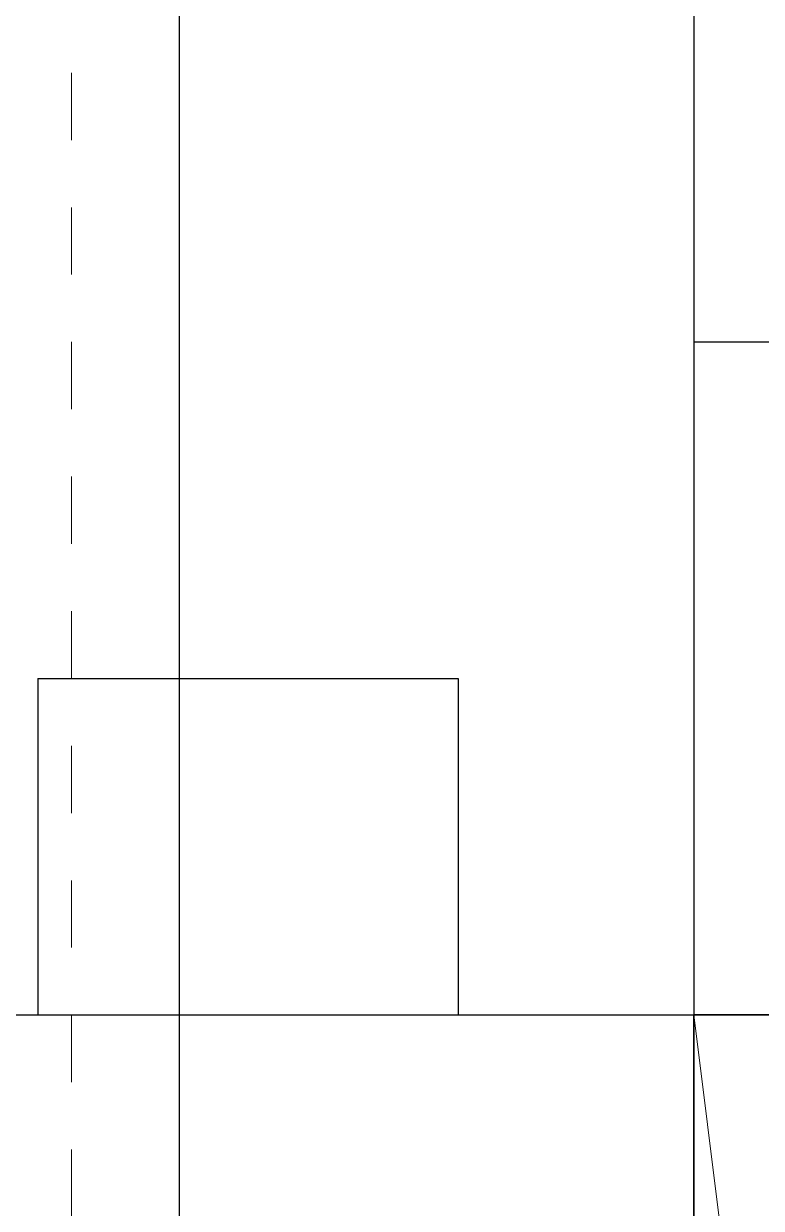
# Model space of a CAD drawing. Header units: inches. Extents: x -91.9 to -8.9, y 167.2 to 248.9.
# Drawn here: x -59.566 to -58.47, y 221.856 to 223.617 of the extents above; entities that cross this region are included whole.
import ezdxf

# ---------------------------------------------------------------- set-up
doc = ezdxf.new("R2010")
doc.units = ezdxf.units.IN
doc.header["$MEASUREMENT"] = 0
doc.linetypes.add('DASHED2', pattern=[0.375, 0.25, -0.125])
doc.linetypes.add('HIDDEN', pattern=[0.375, 0.25, -0.125])
doc.layers.add('A2 Hatch', color=8, linetype='Continuous', lineweight=9)
doc.layers.add('A4 medium', color=7, linetype='Continuous', lineweight=35)

msp = doc.modelspace()

# ---------------------------------------------------------------- linework, layer by layer
at = {"color": 1}
for p, q in [((-59.3354, 234.1437), (-59.3354, 222.1437)), ((-58.5704, 234.1437), (-58.5704, 222.1437)), ((-59.5454, 222.6437), (-59.5454, 222.1437)), ((-59.5454, 222.6437), (-58.9204, 222.6437)), ((-59.5454, 222.6437), (-59.5454, 222.1437)), ((-59.5454, 222.6437), (-58.9204, 222.6437)), ((-59.5454, 222.6437), (-59.5454, 222.1437)), ((-59.5454, 222.6437), (-58.9204, 222.6437)), ((-59.5454, 222.6437), (-59.5454, 222.1437)), ((-59.5454, 222.6437), (-58.9204, 222.6437)), ((-59.5454, 222.6437), (-59.5454, 222.1437)), ((-59.5454, 222.6437), (-58.9204, 222.6437)), ((-59.5454, 222.6437), (-59.5454, 222.1437)), ((-59.5454, 222.6437), (-58.9204, 222.6437)), ((-59.5454, 222.6437), (-59.5454, 222.1437)), ((-59.5454, 222.6437), (-58.9204, 222.6437)), ((-59.5454, 222.6437), (-59.5454, 222.1437)), ((-59.5454, 222.6437), (-58.9204, 222.6437)), ((-59.5454, 222.6437), (-59.5454, 222.1437)), ((-59.5454, 222.6437), (-58.9204, 222.6437)), ((-59.5454, 222.6437), (-59.5454, 222.1437)), ((-59.5454, 222.6437), (-58.9204, 222.6437)), ((-59.5454, 222.6437), (-59.5454, 222.1437)), ((-59.5454, 222.6437), (-58.9204, 222.6437)), ((-59.5454, 222.6437), (-59.5454, 222.1437)), ((-59.5454, 222.6437), (-58.9204, 222.6437)), ((-59.5454, 222.6437), (-59.5454, 222.1437)), ((-59.5454, 222.6437), (-58.9204, 222.6437)), ((-59.5454, 222.6437), (-59.5454, 222.1437)), ((-59.5454, 222.6437), (-58.9204, 222.6437)), ((-59.5454, 222.6437), (-59.5454, 222.1437)), ((-59.5454, 222.6437), (-58.9204, 222.6437)), ((-59.5454, 222.6437), (-59.5454, 222.1437)), ((-59.5454, 222.6437), (-58.9204, 222.6437)), ((-59.5454, 222.6437), (-59.5454, 222.1437)), ((-59.5454, 222.6437), (-58.9204, 222.6437)), ((-59.5454, 222.6437), (-59.5454, 222.1437)), ((-59.5454, 222.6437), (-58.9204, 222.6437)), ((-59.5454, 222.6437), (-59.5454, 222.1437)), ((-59.5454, 222.6437), (-58.9204, 222.6437)), ((-59.5454, 222.6437), (-59.5454, 222.1437)), ((-59.5454, 222.6437), (-58.9204, 222.6437)), ((-59.5454, 222.6437), (-59.5454, 222.1437)), ((-59.5454, 222.6437), (-58.9204, 222.6437)), ((-59.5454, 222.6437), (-59.5454, 222.1437)), ((-59.5454, 222.6437), (-58.9204, 222.6437)), ((-59.5454, 222.6437), (-59.5454, 222.1437)), ((-59.5454, 222.6437), (-58.9204, 222.6437)), ((-59.5454, 222.6437), (-59.5454, 222.1437)), ((-59.5454, 222.6437), (-58.9204, 222.6437)), ((-59.5454, 222.6437), (-59.5454, 222.1437)), ((-59.5454, 222.6437), (-58.9204, 222.6437)), ((-59.5454, 222.6437), (-59.5454, 222.1437)), ((-59.5454, 222.6437), (-58.9204, 222.6437)), ((-59.5454, 222.6437), (-59.5454, 222.1437)), ((-59.5454, 222.6437), (-58.9204, 222.6437)), ((-59.5454, 222.6437), (-59.5454, 222.1437)), ((-59.5454, 222.6437), (-58.9204, 222.6437)), ((-59.5454, 222.6437), (-59.5454, 222.1437)), ((-59.5454, 222.6437), (-58.9204, 222.6437)), ((-59.5454, 222.6437), (-59.5454, 222.1437)), ((-59.5454, 222.6437), (-58.9204, 222.6437)), ((-59.5454, 222.6437), (-59.5454, 222.1437)), ((-59.5454, 222.6437), (-58.9204, 222.6437)), ((-59.5454, 222.6437), (-59.5454, 222.1437)), ((-59.5454, 222.6437), (-58.9204, 222.6437)), ((-59.5454, 222.6437), (-59.5454, 222.1437)), ((-59.5454, 222.6437), (-58.9204, 222.6437)), ((-59.5454, 222.6437), (-59.5454, 222.1437)), ((-59.5454, 222.6437), (-58.9204, 222.6437)), ((-59.5454, 222.6437), (-59.5454, 222.1437)), ((-59.5454, 222.6437), (-58.9204, 222.6437)), ((-59.5454, 222.6437), (-59.5454, 222.1437)), ((-59.5454, 222.6437), (-58.9204, 222.6437)), ((-59.5454, 222.6437), (-59.5454, 222.1437)), ((-59.5454, 222.6437), (-58.9204, 222.6437)), ((-59.5454, 222.6437), (-59.5454, 222.1437)), ((-59.5454, 222.6437), (-58.9204, 222.6437)), ((-59.5454, 222.6437), (-59.5454, 222.1437)), ((-59.5454, 222.6437), (-58.9204, 222.6437)), ((-59.5454, 222.6437), (-59.5454, 222.1437)), ((-59.5454, 222.6437), (-58.9204, 222.6437)), ((-59.5454, 222.6437), (-59.5454, 222.1437)), ((-59.5454, 222.6437), (-58.9204, 222.6437)), ((-59.5454, 222.6437), (-59.5454, 222.1437)), ((-59.5454, 222.6437), (-58.9204, 222.6437)), ((-59.5454, 222.6437), (-59.5454, 222.1437)), ((-59.5454, 222.6437), (-58.9204, 222.6437)), ((-59.5454, 222.6437), (-59.5454, 222.1437)), ((-59.5454, 222.6437), (-58.9204, 222.6437)), ((-59.5454, 222.6437), (-59.5454, 222.1437)), ((-59.5454, 222.6437), (-58.9204, 222.6437)), ((-59.5454, 222.6437), (-59.5454, 222.1437)), ((-59.5454, 222.6437), (-58.9204, 222.6437)), ((-59.5454, 222.6437), (-59.5454, 222.1437)), ((-59.5454, 222.6437), (-58.9204, 222.6437)), ((-59.5454, 222.6437), (-59.5454, 222.1437)), ((-59.5454, 222.6437), (-58.9204, 222.6437)), ((-59.5454, 222.6437), (-59.5454, 222.1437)), ((-59.5454, 222.6437), (-58.9204, 222.6437)), ((-59.5454, 222.6437), (-59.5454, 222.1437)), ((-59.5454, 222.6437), (-58.9204, 222.6437)), ((-59.5454, 222.6437), (-59.5454, 222.1437)), ((-59.5454, 222.6437), (-58.9204, 222.6437)), ((-59.5454, 222.6437), (-59.5454, 222.1437)), ((-59.5454, 222.6437), (-58.9204, 222.6437)), ((-59.5454, 222.6437), (-59.5454, 222.1437)), ((-59.5454, 222.6437), (-58.9204, 222.6437)), ((-59.5454, 222.6437), (-59.5454, 222.1437)), ((-59.5454, 222.6437), (-58.9204, 222.6437)), ((-59.5454, 222.6437), (-59.5454, 222.1437)), ((-59.5454, 222.6437), (-58.9204, 222.6437)), ((-59.5454, 222.6437), (-59.5454, 222.1437)), ((-59.5454, 222.6437), (-58.9204, 222.6437)), ((-59.5454, 222.6437), (-59.5454, 222.1437)), ((-59.5454, 222.6437), (-58.9204, 222.6437)), ((-59.5454, 222.6437), (-59.5454, 222.1437)), ((-59.5454, 222.6437), (-58.9204, 222.6437)), ((-59.5454, 222.6437), (-59.5454, 222.1437)), ((-59.5454, 222.6437), (-58.9204, 222.6437)), ((-59.5454, 222.6437), (-59.5454, 222.1437)), ((-59.5454, 222.6437), (-58.9204, 222.6437)), ((-59.5454, 222.6437), (-59.5454, 222.1437)), ((-59.5454, 222.6437), (-58.9204, 222.6437)), ((-59.5454, 222.6437), (-59.5454, 222.1437)), ((-59.5454, 222.6437), (-58.9204, 222.6437)), ((-59.5454, 222.6437), (-59.5454, 222.1437)), ((-59.5454, 222.6437), (-58.9204, 222.6437)), ((-59.5454, 222.6437), (-59.5454, 222.1437)), ((-59.5454, 222.6437), (-58.9204, 222.6437)), ((-58.9204, 222.6437), (-58.9204, 222.1437)), ((-58.9204, 222.6437), (-58.9204, 222.1437)), ((-58.9204, 222.6437), (-58.9204, 222.1437)), ((-58.9204, 222.6437), (-58.9204, 222.1437)), ((-58.9204, 222.6437), (-58.9204, 222.1437)), ((-58.9204, 222.6437), (-58.9204, 222.1437)), ((-58.9204, 222.6437), (-58.9204, 222.1437)), ((-58.9204, 222.6437), (-58.9204, 222.1437)), ((-58.9204, 222.6437), (-58.9204, 222.1437)), ((-58.9204, 222.6437), (-58.9204, 222.1437)), ((-58.9204, 222.6437), (-58.9204, 222.1437)), ((-58.9204, 222.6437), (-58.9204, 222.1437)), ((-58.9204, 222.6437), (-58.9204, 222.1437)), ((-58.9204, 222.6437), (-58.9204, 222.1437)), ((-58.9204, 222.6437), (-58.9204, 222.1437)), ((-58.9204, 222.6437), (-58.9204, 222.1437)), ((-58.9204, 222.6437), (-58.9204, 222.1437)), ((-58.9204, 222.6437), (-58.9204, 222.1437)), ((-58.9204, 222.6437), (-58.9204, 222.1437)), ((-58.9204, 222.6437), (-58.9204, 222.1437)), ((-58.9204, 222.6437), (-58.9204, 222.1437)), ((-58.9204, 222.6437), (-58.9204, 222.1437)), ((-58.9204, 222.6437), (-58.9204, 222.1437)), ((-58.9204, 222.6437), (-58.9204, 222.1437)), ((-58.9204, 222.6437), (-58.9204, 222.1437)), ((-58.9204, 222.6437), (-58.9204, 222.1437)), ((-58.9204, 222.6437), (-58.9204, 222.1437)), ((-58.9204, 222.6437), (-58.9204, 222.1437)), ((-58.9204, 222.6437), (-58.9204, 222.1437)), ((-58.9204, 222.6437), (-58.9204, 222.1437)), ((-58.9204, 222.6437), (-58.9204, 222.1437)), ((-58.9204, 222.6437), (-58.9204, 222.1437)), ((-58.9204, 222.6437), (-58.9204, 222.1437)), ((-58.9204, 222.6437), (-58.9204, 222.1437)), ((-58.9204, 222.6437), (-58.9204, 222.1437)), ((-58.9204, 222.6437), (-58.9204, 222.1437)), ((-58.9204, 222.6437), (-58.9204, 222.1437)), ((-58.9204, 222.6437), (-58.9204, 222.1437)), ((-58.9204, 222.6437), (-58.9204, 222.1437)), ((-58.9204, 222.6437), (-58.9204, 222.1437)), ((-58.9204, 222.6437), (-58.9204, 222.1437)), ((-58.9204, 222.6437), (-58.9204, 222.1437)), ((-58.9204, 222.6437), (-58.9204, 222.1437)), ((-58.9204, 222.6437), (-58.9204, 222.1437)), ((-58.9204, 222.6437), (-58.9204, 222.1437)), ((-58.9204, 222.6437), (-58.9204, 222.1437)), ((-58.9204, 222.6437), (-58.9204, 222.1437)), ((-58.9204, 222.6437), (-58.9204, 222.1437)), ((-58.9204, 222.6437), (-58.9204, 222.1437)), ((-58.9204, 222.6437), (-58.9204, 222.1437)), ((-58.9204, 222.6437), (-58.9204, 222.1437)), ((-58.9204, 222.6437), (-58.9204, 222.1437)), ((-58.9204, 222.6437), (-58.9204, 222.1437)), ((-58.9204, 222.6437), (-58.9204, 222.1437)), ((-58.9204, 222.6437), (-58.9204, 222.1437)), ((-58.9204, 222.6437), (-58.9204, 222.1437)), ((-58.9204, 222.6437), (-58.9204, 222.1437)), ((-58.9204, 222.6437), (-58.9204, 222.1437)), ((-58.9204, 222.6437), (-58.9204, 222.1437)), ((-58.9204, 222.6437), (-58.9204, 222.1437)), ((-58.9204, 222.6437), (-58.9204, 222.1437)), ((-58.9204, 222.6437), (-58.9204, 222.1437)), ((-58.9204, 222.6437), (-58.9204, 222.1437)), ((-58.9204, 222.6437), (-58.9204, 222.1437)), ((-60.5704, 222.1437), (-58.5704, 222.1437)), ((-60.5704, 222.1437), (-58.5704, 222.1437)), ((-60.5704, 222.1437), (-58.5704, 222.1437)), ((-60.5704, 222.1437), (-58.5704, 222.1437)), ((-60.5704, 222.1437), (-58.5704, 222.1437)), ((-60.5704, 222.1437), (-58.5704, 222.1437)), ((-60.5704, 222.1437), (-58.5704, 222.1437)), ((-60.5704, 222.1437), (-58.5704, 222.1437)), ((-60.5704, 222.1437), (-58.5704, 222.1437)), ((-60.5704, 222.1437), (-58.5704, 222.1437)), ((-60.5704, 222.1437), (-58.5704, 222.1437)), ((-60.5704, 222.1437), (-58.5704, 222.1437)), ((-60.5704, 222.1437), (-58.5704, 222.1437)), ((-60.5704, 222.1437), (-58.5704, 222.1437)), ((-60.5704, 222.1437), (-58.5704, 222.1437)), ((-60.5704, 222.1437), (-58.5704, 222.1437)), ((-60.5704, 222.1437), (-58.5704, 222.1437)), ((-60.5704, 222.1437), (-58.5704, 222.1437)), ((-60.5704, 222.1437), (-58.5704, 222.1437)), ((-60.5704, 222.1437), (-58.5704, 222.1437)), ((-60.5704, 222.1437), (-58.5704, 222.1437)), ((-60.5704, 222.1437), (-58.5704, 222.1437)), ((-60.5704, 222.1437), (-58.5704, 222.1437)), ((-60.5704, 222.1437), (-58.5704, 222.1437)), ((-60.5704, 222.1437), (-58.5704, 222.1437)), ((-60.5704, 222.1437), (-58.5704, 222.1437)), ((-60.5704, 222.1437), (-58.5704, 222.1437)), ((-60.5704, 222.1437), (-58.5704, 222.1437)), ((-60.5704, 222.1437), (-58.5704, 222.1437)), ((-60.5704, 222.1437), (-58.5704, 222.1437)), ((-60.5704, 222.1437), (-58.5704, 222.1437)), ((-60.5704, 222.1437), (-58.5704, 222.1437)), ((-60.5704, 222.1437), (-58.5704, 222.1437)), ((-60.5704, 222.1437), (-58.5704, 222.1437)), ((-60.5704, 222.1437), (-58.5704, 222.1437)), ((-60.5704, 222.1437), (-58.5704, 222.1437)), ((-60.5704, 222.1437), (-58.5704, 222.1437)), ((-60.5704, 222.1437), (-58.5704, 222.1437)), ((-60.5704, 222.1437), (-58.5704, 222.1437)), ((-60.5704, 222.1437), (-58.5704, 222.1437)), ((-60.5704, 222.1437), (-58.5704, 222.1437)), ((-60.5704, 222.1437), (-58.5704, 222.1437)), ((-60.5704, 222.1437), (-58.5704, 222.1437)), ((-60.5704, 222.1437), (-58.5704, 222.1437)), ((-60.5704, 222.1437), (-58.5704, 222.1437)), ((-60.5704, 222.1437), (-58.5704, 222.1437)), ((-60.5704, 222.1437), (-58.5704, 222.1437)), ((-60.5704, 222.1437), (-58.5704, 222.1437)), ((-60.5704, 222.1437), (-58.5704, 222.1437)), ((-60.5704, 222.1437), (-58.5704, 222.1437)), ((-60.5704, 222.1437), (-58.5704, 222.1437)), ((-60.5704, 222.1437), (-58.5704, 222.1437)), ((-60.5704, 222.1437), (-58.5704, 222.1437)), ((-60.5704, 222.1437), (-58.5704, 222.1437)), ((-60.5704, 222.1437), (-58.5704, 222.1437)), ((-60.5704, 222.1437), (-58.5704, 222.1437)), ((-60.5704, 222.1437), (-58.5704, 222.1437)), ((-60.5704, 222.1437), (-58.5704, 222.1437)), ((-60.5704, 222.1437), (-58.5704, 222.1437)), ((-60.5704, 222.1437), (-58.5704, 222.1437)), ((-60.5704, 222.1437), (-58.5704, 222.1437)), ((-60.5704, 222.1437), (-58.5704, 222.1437)), ((-60.5704, 222.1437), (-58.5704, 222.1437)), ((-60.5704, 222.1437), (-58.5704, 222.1437)), ((-60.5704, 222.1437), (-58.5704, 222.1437)), ((-60.5704, 222.1437), (-58.5704, 222.1437)), ((-60.5704, 222.1437), (-58.5704, 222.1437)), ((-60.5704, 222.1437), (-58.5704, 222.1437)), ((-60.5704, 222.1437), (-58.5704, 222.1437)), ((-60.5704, 222.1437), (-58.5704, 222.1437)), ((-60.5704, 222.1437), (-58.5704, 222.1437)), ((-60.5704, 222.1437), (-58.5704, 222.1437)), ((-60.5704, 222.1437), (-58.5704, 222.1437)), ((-60.5704, 222.1437), (-58.5704, 222.1437)), ((-60.5704, 222.1437), (-58.5704, 222.1437)), ((-60.5704, 222.1437), (-58.5704, 222.1437)), ((-60.5704, 222.1437), (-58.5704, 222.1437)), ((-60.5704, 222.1437), (-58.5704, 222.1437)), ((-60.5704, 222.1437), (-58.5704, 222.1437)), ((-60.5704, 222.1437), (-58.5704, 222.1437)), ((-60.5704, 222.1437), (-58.5704, 222.1437)), ((-60.5704, 222.1437), (-58.5704, 222.1437)), ((-60.5704, 222.1437), (-58.5704, 222.1437)), ((-60.5704, 222.1437), (-58.5704, 222.1437)), ((-60.5704, 222.1437), (-58.5704, 222.1437)), ((-60.5704, 222.1437), (-58.5704, 222.1437)), ((-60.5704, 222.1437), (-58.5704, 222.1437)), ((-60.5704, 222.1437), (-58.5704, 222.1437)), ((-60.5704, 222.1437), (-58.5704, 222.1437)), ((-60.5704, 222.1437), (-58.5704, 222.1437)), ((-60.5704, 222.1437), (-58.5704, 222.1437)), ((-60.5704, 222.1437), (-58.5704, 222.1437)), ((-60.5704, 222.1437), (-58.5704, 222.1437)), ((-60.5704, 222.1437), (-58.5704, 222.1437)), ((-60.5704, 222.1437), (-58.5704, 222.1437)), ((-60.5704, 222.1437), (-58.5704, 222.1437)), ((-60.5704, 222.1437), (-58.5704, 222.1437)), ((-60.5704, 222.1437), (-58.5704, 222.1437)), ((-60.5704, 222.1437), (-58.5704, 222.1437)), ((-60.5704, 222.1437), (-58.5704, 222.1437)), ((-60.5704, 222.1437), (-58.5704, 222.1437)), ((-60.5704, 222.1437), (-58.5704, 222.1437)), ((-60.5704, 222.1437), (-58.5704, 222.1437)), ((-60.5704, 222.1437), (-58.5704, 222.1437)), ((-60.5704, 222.1437), (-58.5704, 222.1437)), ((-60.5704, 222.1437), (-58.5704, 222.1437)), ((-60.5704, 222.1437), (-58.5704, 222.1437)), ((-60.5704, 222.1437), (-58.5704, 222.1437)), ((-60.5704, 222.1437), (-58.5704, 222.1437)), ((-60.5704, 222.1437), (-58.5704, 222.1437)), ((-60.5704, 222.1437), (-58.5704, 222.1437)), ((-60.5704, 222.1437), (-58.5704, 222.1437)), ((-60.5704, 222.1437), (-58.5704, 222.1437)), ((-60.5704, 222.1437), (-58.5704, 222.1437)), ((-60.5704, 222.1437), (-58.5704, 222.1437)), ((-60.5704, 222.1437), (-58.5704, 222.1437)), ((-60.5704, 222.1437), (-58.5704, 222.1437)), ((-60.5704, 222.1437), (-58.5704, 222.1437)), ((-60.5704, 222.1437), (-58.5704, 222.1437)), ((-60.5704, 222.1437), (-58.5704, 222.1437)), ((-60.5704, 222.1437), (-58.5704, 222.1437)), ((-60.5704, 222.1437), (-58.5704, 222.1437)), ((-60.5704, 222.1437), (-58.5704, 222.1437)), ((-60.5704, 222.1437), (-58.5704, 222.1437)), ((-60.5704, 222.1437), (-58.5704, 222.1437)), ((-60.5704, 222.1437), (-58.5704, 222.1437)), ((-60.5704, 222.1437), (-58.5704, 222.1437)), ((-60.5704, 222.1437), (-58.5704, 222.1437)), ((-60.5704, 222.1437), (-58.5704, 222.1437)), ((-60.5704, 222.1437), (-58.5704, 222.1437)), ((-60.5704, 222.1437), (-58.5704, 222.1437)), ((-60.5704, 222.1437), (-58.5704, 222.1437)), ((-60.5704, 222.1437), (-58.5704, 222.1437)), ((-60.5704, 222.1437), (-58.5704, 222.1437)), ((-60.5704, 222.1437), (-58.5704, 222.1437)), ((-60.5704, 222.1437), (-58.5704, 222.1437)), ((-60.5704, 222.1437), (-58.5704, 222.1437)), ((-60.5704, 222.1437), (-58.5704, 222.1437)), ((-60.5704, 222.1437), (-58.5704, 222.1437)), ((-60.5704, 222.1437), (-58.5704, 222.1437)), ((-60.5704, 222.1437), (-58.5704, 222.1437)), ((-60.5704, 222.1437), (-58.5704, 222.1437)), ((-60.5704, 222.1437), (-58.5704, 222.1437)), ((-60.5704, 222.1437), (-58.5704, 222.1437)), ((-60.5704, 222.1437), (-58.5704, 222.1437)), ((-60.5704, 222.1437), (-58.5704, 222.1437)), ((-60.5704, 222.1437), (-58.5704, 222.1437)), ((-60.5704, 222.1437), (-58.5704, 222.1437)), ((-60.5704, 222.1437), (-58.5704, 222.1437)), ((-60.5704, 222.1437), (-58.5704, 222.1437)), ((-60.5704, 222.1437), (-58.5704, 222.1437)), ((-60.5704, 222.1437), (-58.5704, 222.1437)), ((-60.5704, 222.1437), (-58.5704, 222.1437)), ((-60.5704, 222.1437), (-58.5704, 222.1437)), ((-60.5704, 222.1437), (-58.5704, 222.1437)), ((-60.5704, 222.1437), (-58.5704, 222.1437)), ((-60.5704, 222.1437), (-58.5704, 222.1437)), ((-60.5704, 222.1437), (-58.5704, 222.1437)), ((-60.5704, 222.1437), (-58.5704, 222.1437)), ((-60.5704, 222.1437), (-58.5704, 222.1437)), ((-60.1554, 222.1437), (-58.5704, 222.1437)), ((-60.1554, 222.1437), (-58.5704, 222.1437)), ((-60.1554, 222.1437), (-58.5704, 222.1437)), ((-60.1554, 222.1437), (-58.5704, 222.1437)), ((-60.1554, 222.1437), (-58.5704, 222.1437)), ((-60.1554, 222.1437), (-58.5704, 222.1437)), ((-60.1554, 222.1437), (-58.5704, 222.1437)), ((-60.1554, 222.1437), (-58.5704, 222.1437)), ((-60.1554, 222.1437), (-58.5704, 222.1437)), ((-60.1554, 222.1437), (-58.5704, 222.1437)), ((-60.1554, 222.1437), (-58.5704, 222.1437)), ((-60.1554, 222.1437), (-58.5704, 222.1437)), ((-60.1554, 222.1437), (-58.5704, 222.1437)), ((-60.1554, 222.1437), (-58.5704, 222.1437)), ((-60.1554, 222.1437), (-58.5704, 222.1437)), ((-60.1554, 222.1437), (-58.5704, 222.1437)), ((-60.1554, 222.1437), (-58.5704, 222.1437)), ((-60.1554, 222.1437), (-58.5704, 222.1437)), ((-60.1554, 222.1437), (-58.5704, 222.1437)), ((-60.1554, 222.1437), (-58.5704, 222.1437)), ((-60.1554, 222.1437), (-58.5704, 222.1437)), ((-60.1554, 222.1437), (-58.5704, 222.1437)), ((-60.1554, 222.1437), (-58.5704, 222.1437)), ((-60.1554, 222.1437), (-58.5704, 222.1437)), ((-60.1554, 222.1437), (-58.5704, 222.1437)), ((-60.1554, 222.1437), (-58.5704, 222.1437)), ((-60.1554, 222.1437), (-58.5704, 222.1437)), ((-60.1554, 222.1437), (-58.5704, 222.1437)), ((-60.1554, 222.1437), (-58.5704, 222.1437)), ((-60.1554, 222.1437), (-58.5704, 222.1437)), ((-60.1554, 222.1437), (-58.5704, 222.1437)), ((-60.1554, 222.1437), (-58.5704, 222.1437)), ((-60.1554, 222.1437), (-58.5704, 222.1437)), ((-60.1554, 222.1437), (-58.5704, 222.1437)), ((-60.1554, 222.1437), (-58.5704, 222.1437)), ((-60.1554, 222.1437), (-58.5704, 222.1437)), ((-60.1554, 222.1437), (-58.5704, 222.1437)), ((-60.1554, 222.1437), (-58.5704, 222.1437)), ((-60.1554, 222.1437), (-58.5704, 222.1437)), ((-60.1554, 222.1437), (-58.5704, 222.1437)), ((-60.1554, 222.1437), (-58.5704, 222.1437)), ((-60.1554, 222.1437), (-58.5704, 222.1437)), ((-60.1554, 222.1437), (-58.5704, 222.1437)), ((-60.1554, 222.1437), (-58.5704, 222.1437)), ((-60.1554, 222.1437), (-58.5704, 222.1437)), ((-60.1554, 222.1437), (-58.5704, 222.1437)), ((-60.1554, 222.1437), (-58.5704, 222.1437)), ((-60.1554, 222.1437), (-58.5704, 222.1437)), ((-60.1554, 222.1437), (-58.5704, 222.1437)), ((-60.1554, 222.1437), (-58.5704, 222.1437)), ((-60.1554, 222.1437), (-58.5704, 222.1437)), ((-60.1554, 222.1437), (-58.5704, 222.1437)), ((-60.1554, 222.1437), (-58.5704, 222.1437)), ((-60.1554, 222.1437), (-58.5704, 222.1437)), ((-60.1554, 222.1437), (-58.5704, 222.1437)), ((-60.1554, 222.1437), (-58.5704, 222.1437)), ((-60.1554, 222.1437), (-58.5704, 222.1437)), ((-60.1554, 222.1437), (-58.5704, 222.1437)), ((-60.1554, 222.1437), (-58.5704, 222.1437)), ((-60.1554, 222.1437), (-58.5704, 222.1437)), ((-60.1554, 222.1437), (-58.5704, 222.1437)), ((-60.1554, 222.1437), (-58.5704, 222.1437)), ((-60.1554, 222.1437), (-58.5704, 222.1437)), ((-60.1554, 222.1437), (-58.5704, 222.1437)), ((-59.3354, 222.1437), (-59.3354, 219.7373)), ((-58.5704, 222.1437), (-58.5704, 210.1437))]:
    msp.add_line(p, q, dxfattribs=at)
at = {"ltscale": 0.15}
for p, q in [((-58.5704, 223.1437), (-10.577, 223.1437)), ((-60.5704, 222.1437), (-58.5704, 222.1437)), ((-60.5704, 222.1437), (-58.5704, 222.1437)), ((-60.5704, 222.1437), (-58.5704, 222.1437)), ((-60.5704, 222.1437), (-58.5704, 222.1437)), ((-60.5704, 222.1437), (-58.5704, 222.1437)), ((-60.5704, 222.1437), (-58.5704, 222.1437)), ((-60.5704, 222.1437), (-58.5704, 222.1437)), ((-60.5704, 222.1437), (-58.5704, 222.1437)), ((-60.5704, 222.1437), (-58.5704, 222.1437)), ((-60.5704, 222.1437), (-58.5704, 222.1437)), ((-60.5704, 222.1437), (-58.5704, 222.1437)), ((-60.5704, 222.1437), (-58.5704, 222.1437)), ((-60.5704, 222.1437), (-58.5704, 222.1437)), ((-60.5704, 222.1437), (-58.5704, 222.1437)), ((-60.5704, 222.1437), (-58.5704, 222.1437)), ((-60.5704, 222.1437), (-58.5704, 222.1437)), ((-60.5704, 222.1437), (-58.5704, 222.1437)), ((-60.5704, 222.1437), (-58.5704, 222.1437)), ((-60.5704, 222.1437), (-58.5704, 222.1437)), ((-60.5704, 222.1437), (-58.5704, 222.1437)), ((-60.5704, 222.1437), (-58.5704, 222.1437)), ((-60.5704, 222.1437), (-58.5704, 222.1437)), ((-60.5704, 222.1437), (-58.5704, 222.1437)), ((-60.5704, 222.1437), (-58.5704, 222.1437)), ((-60.5704, 222.1437), (-58.5704, 222.1437)), ((-60.5704, 222.1437), (-58.5704, 222.1437)), ((-60.5704, 222.1437), (-58.5704, 222.1437)), ((-60.5704, 222.1437), (-58.5704, 222.1437)), ((-60.5704, 222.1437), (-58.5704, 222.1437)), ((-60.5704, 222.1437), (-58.5704, 222.1437)), ((-60.5704, 222.1437), (-58.5704, 222.1437)), ((-60.5704, 222.1437), (-58.5704, 222.1437)), ((-60.5704, 222.1437), (-58.5704, 222.1437)), ((-60.5704, 222.1437), (-58.5704, 222.1437)), ((-60.5704, 222.1437), (-58.5704, 222.1437)), ((-60.5704, 222.1437), (-58.5704, 222.1437)), ((-60.5704, 222.1437), (-58.5704, 222.1437)), ((-60.5704, 222.1437), (-58.5704, 222.1437)), ((-60.5704, 222.1437), (-58.5704, 222.1437)), ((-60.5704, 222.1437), (-58.5704, 222.1437)), ((-60.5704, 222.1437), (-58.5704, 222.1437)), ((-60.5704, 222.1437), (-58.5704, 222.1437)), ((-60.5704, 222.1437), (-58.5704, 222.1437)), ((-60.5704, 222.1437), (-58.5704, 222.1437)), ((-60.5704, 222.1437), (-58.5704, 222.1437)), ((-60.5704, 222.1437), (-58.5704, 222.1437)), ((-60.5704, 222.1437), (-58.5704, 222.1437)), ((-60.5704, 222.1437), (-58.5704, 222.1437)), ((-60.5704, 222.1437), (-58.5704, 222.1437)), ((-60.5704, 222.1437), (-58.5704, 222.1437)), ((-60.5704, 222.1437), (-58.5704, 222.1437)), ((-60.5704, 222.1437), (-58.5704, 222.1437)), ((-60.5704, 222.1437), (-58.5704, 222.1437)), ((-60.5704, 222.1437), (-58.5704, 222.1437)), ((-60.5704, 222.1437), (-58.5704, 222.1437)), ((-60.5704, 222.1437), (-58.5704, 222.1437)), ((-60.5704, 222.1437), (-58.5704, 222.1437)), ((-60.5704, 222.1437), (-58.5704, 222.1437)), ((-60.5704, 222.1437), (-58.5704, 222.1437)), ((-60.5704, 222.1437), (-58.5704, 222.1437)), ((-60.5704, 222.1437), (-58.5704, 222.1437)), ((-60.5704, 222.1437), (-58.5704, 222.1437)), ((-60.5704, 222.1437), (-58.5704, 222.1437)), ((-60.5704, 222.1437), (-58.5704, 222.1437)), ((-58.5704, 222.1437), (-11.0705, 222.1437))]:
    msp.add_line(p, q, dxfattribs=at)
at = {"color": 1, "linetype": 'HIDDEN', "ltscale": 0.02}
for p, q in [((-59.5454, 222.6437), (-59.5454, 222.1437)), ((-59.5454, 222.6437), (-58.9204, 222.6437)), ((-59.5454, 222.6437), (-59.5454, 222.1437)), ((-59.5454, 222.6437), (-58.9204, 222.6437)), ((-59.5454, 222.6437), (-59.5454, 222.1437)), ((-59.5454, 222.6437), (-58.9204, 222.6437)), ((-59.5454, 222.6437), (-59.5454, 222.1437)), ((-59.5454, 222.6437), (-58.9204, 222.6437)), ((-59.5454, 222.6437), (-59.5454, 222.1437)), ((-59.5454, 222.6437), (-58.9204, 222.6437)), ((-59.5454, 222.6437), (-59.5454, 222.1437)), ((-59.5454, 222.6437), (-58.9204, 222.6437)), ((-59.5454, 222.6437), (-59.5454, 222.1437)), ((-59.5454, 222.6437), (-58.9204, 222.6437)), ((-59.5454, 222.6437), (-59.5454, 222.1437)), ((-59.5454, 222.6437), (-58.9204, 222.6437)), ((-59.5454, 222.6437), (-59.5454, 222.1437)), ((-59.5454, 222.6437), (-58.9204, 222.6437)), ((-59.5454, 222.6437), (-59.5454, 222.1437)), ((-59.5454, 222.6437), (-58.9204, 222.6437)), ((-59.5454, 222.6437), (-59.5454, 222.1437)), ((-59.5454, 222.6437), (-58.9204, 222.6437)), ((-59.5454, 222.6437), (-59.5454, 222.1437)), ((-59.5454, 222.6437), (-58.9204, 222.6437)), ((-59.5454, 222.6437), (-59.5454, 222.1437)), ((-59.5454, 222.6437), (-58.9204, 222.6437)), ((-59.5454, 222.6437), (-59.5454, 222.1437)), ((-59.5454, 222.6437), (-58.9204, 222.6437)), ((-59.5454, 222.6437), (-59.5454, 222.1437)), ((-59.5454, 222.6437), (-58.9204, 222.6437)), ((-59.5454, 222.6437), (-59.5454, 222.1437)), ((-59.5454, 222.6437), (-58.9204, 222.6437)), ((-59.5454, 222.6437), (-59.5454, 222.1437)), ((-59.5454, 222.6437), (-58.9204, 222.6437)), ((-59.5454, 222.6437), (-59.5454, 222.1437)), ((-59.5454, 222.6437), (-58.9204, 222.6437)), ((-59.5454, 222.6437), (-59.5454, 222.1437)), ((-59.5454, 222.6437), (-58.9204, 222.6437)), ((-59.5454, 222.6437), (-59.5454, 222.1437)), ((-59.5454, 222.6437), (-58.9204, 222.6437)), ((-59.5454, 222.6437), (-59.5454, 222.1437)), ((-59.5454, 222.6437), (-58.9204, 222.6437)), ((-59.5454, 222.6437), (-59.5454, 222.1437)), ((-59.5454, 222.6437), (-58.9204, 222.6437)), ((-59.5454, 222.6437), (-59.5454, 222.1437)), ((-59.5454, 222.6437), (-58.9204, 222.6437)), ((-59.5454, 222.6437), (-59.5454, 222.1437)), ((-59.5454, 222.6437), (-58.9204, 222.6437)), ((-59.5454, 222.6437), (-59.5454, 222.1437)), ((-59.5454, 222.6437), (-58.9204, 222.6437)), ((-59.5454, 222.6437), (-59.5454, 222.1437)), ((-59.5454, 222.6437), (-58.9204, 222.6437)), ((-59.5454, 222.6437), (-59.5454, 222.1437)), ((-59.5454, 222.6437), (-58.9204, 222.6437)), ((-59.5454, 222.6437), (-59.5454, 222.1437)), ((-59.5454, 222.6437), (-58.9204, 222.6437)), ((-59.5454, 222.6437), (-59.5454, 222.1437)), ((-59.5454, 222.6437), (-58.9204, 222.6437)), ((-59.5454, 222.6437), (-59.5454, 222.1437)), ((-59.5454, 222.6437), (-58.9204, 222.6437)), ((-59.5454, 222.6437), (-59.5454, 222.1437)), ((-59.5454, 222.6437), (-58.9204, 222.6437)), ((-59.5454, 222.6437), (-59.5454, 222.1437)), ((-59.5454, 222.6437), (-58.9204, 222.6437)), ((-59.5454, 222.6437), (-59.5454, 222.1437)), ((-59.5454, 222.6437), (-58.9204, 222.6437)), ((-59.5454, 222.6437), (-59.5454, 222.1437)), ((-59.5454, 222.6437), (-58.9204, 222.6437)), ((-59.5454, 222.6437), (-59.5454, 222.1437)), ((-59.5454, 222.6437), (-58.9204, 222.6437)), ((-59.5454, 222.6437), (-59.5454, 222.1437)), ((-59.5454, 222.6437), (-58.9204, 222.6437)), ((-59.5454, 222.6437), (-59.5454, 222.1437)), ((-59.5454, 222.6437), (-58.9204, 222.6437)), ((-59.5454, 222.6437), (-59.5454, 222.1437)), ((-59.5454, 222.6437), (-58.9204, 222.6437)), ((-59.5454, 222.6437), (-59.5454, 222.1437)), ((-59.5454, 222.6437), (-58.9204, 222.6437)), ((-59.5454, 222.6437), (-59.5454, 222.1437)), ((-59.5454, 222.6437), (-58.9204, 222.6437)), ((-59.5454, 222.6437), (-59.5454, 222.1437)), ((-59.5454, 222.6437), (-58.9204, 222.6437)), ((-59.5454, 222.6437), (-59.5454, 222.1437)), ((-59.5454, 222.6437), (-58.9204, 222.6437)), ((-59.5454, 222.6437), (-59.5454, 222.1437)), ((-59.5454, 222.6437), (-58.9204, 222.6437)), ((-59.5454, 222.6437), (-59.5454, 222.1437)), ((-59.5454, 222.6437), (-58.9204, 222.6437)), ((-59.5454, 222.6437), (-59.5454, 222.1437)), ((-59.5454, 222.6437), (-58.9204, 222.6437)), ((-59.5454, 222.6437), (-59.5454, 222.1437)), ((-59.5454, 222.6437), (-58.9204, 222.6437)), ((-59.5454, 222.6437), (-59.5454, 222.1437)), ((-59.5454, 222.6437), (-58.9204, 222.6437)), ((-59.5454, 222.6437), (-59.5454, 222.1437)), ((-59.5454, 222.6437), (-58.9204, 222.6437)), ((-59.5454, 222.6437), (-59.5454, 222.1437)), ((-59.5454, 222.6437), (-58.9204, 222.6437)), ((-59.5454, 222.6437), (-59.5454, 222.1437)), ((-59.5454, 222.6437), (-58.9204, 222.6437)), ((-59.5454, 222.6437), (-59.5454, 222.1437)), ((-59.5454, 222.6437), (-58.9204, 222.6437)), ((-59.5454, 222.6437), (-59.5454, 222.1437)), ((-59.5454, 222.6437), (-58.9204, 222.6437)), ((-59.5454, 222.6437), (-59.5454, 222.1437)), ((-59.5454, 222.6437), (-58.9204, 222.6437)), ((-59.5454, 222.6437), (-59.5454, 222.1437)), ((-59.5454, 222.6437), (-58.9204, 222.6437)), ((-59.5454, 222.6437), (-59.5454, 222.1437)), ((-59.5454, 222.6437), (-58.9204, 222.6437)), ((-59.5454, 222.6437), (-59.5454, 222.1437)), ((-59.5454, 222.6437), (-58.9204, 222.6437)), ((-59.5454, 222.6437), (-59.5454, 222.1437)), ((-59.5454, 222.6437), (-58.9204, 222.6437)), ((-59.5454, 222.6437), (-59.5454, 222.1437)), ((-59.5454, 222.6437), (-58.9204, 222.6437)), ((-59.5454, 222.6437), (-59.5454, 222.1437)), ((-59.5454, 222.6437), (-58.9204, 222.6437)), ((-59.5454, 222.6437), (-59.5454, 222.1437)), ((-59.5454, 222.6437), (-58.9204, 222.6437)), ((-59.5454, 222.6437), (-59.5454, 222.1437)), ((-59.5454, 222.6437), (-58.9204, 222.6437)), ((-59.5454, 222.6437), (-59.5454, 222.1437)), ((-59.5454, 222.6437), (-58.9204, 222.6437)), ((-59.5454, 222.6437), (-59.5454, 222.1437)), ((-59.5454, 222.6437), (-58.9204, 222.6437)), ((-59.5454, 222.6437), (-59.5454, 222.1437)), ((-59.5454, 222.6437), (-58.9204, 222.6437)), ((-59.5454, 222.6437), (-59.5454, 222.1437)), ((-59.5454, 222.6437), (-58.9204, 222.6437)), ((-59.5454, 222.6437), (-59.5454, 222.1437)), ((-59.5454, 222.6437), (-58.9204, 222.6437)), ((-59.5454, 222.6437), (-59.5454, 222.1437)), ((-59.5454, 222.6437), (-58.9204, 222.6437)), ((-59.5454, 222.6437), (-59.5454, 222.1437)), ((-59.5454, 222.6437), (-58.9204, 222.6437)), ((-59.5454, 222.6437), (-59.5454, 222.1437)), ((-59.5454, 222.6437), (-58.9204, 222.6437)), ((-59.5454, 222.6437), (-59.5454, 222.1437)), ((-59.5454, 222.6437), (-58.9204, 222.6437)), ((-59.5454, 222.6437), (-59.5454, 222.1437)), ((-59.5454, 222.6437), (-58.9204, 222.6437)), ((-59.5454, 222.6437), (-59.5454, 222.1437)), ((-59.5454, 222.6437), (-58.9204, 222.6437)), ((-59.5454, 222.6437), (-59.5454, 222.1437)), ((-59.5454, 222.6437), (-58.9204, 222.6437)), ((-59.5454, 222.6437), (-59.5454, 222.1437)), ((-59.5454, 222.6437), (-58.9204, 222.6437)), ((-59.5454, 222.6437), (-59.5454, 222.1437)), ((-59.5454, 222.6437), (-58.9204, 222.6437)), ((-59.5454, 222.6437), (-59.5454, 222.1437)), ((-59.5454, 222.6437), (-58.9204, 222.6437)), ((-59.5454, 222.6437), (-59.5454, 222.1437)), ((-59.5454, 222.6437), (-58.9204, 222.6437)), ((-59.5454, 222.6437), (-59.5454, 222.1437)), ((-59.5454, 222.6437), (-58.9204, 222.6437)), ((-59.5454, 222.6437), (-59.5454, 222.1437)), ((-59.5454, 222.6437), (-58.9204, 222.6437)), ((-59.5454, 222.6437), (-59.5454, 222.1437)), ((-59.5454, 222.6437), (-58.9204, 222.6437)), ((-59.5454, 222.6437), (-59.5454, 222.1437)), ((-59.5454, 222.6437), (-58.9204, 222.6437)), ((-59.5454, 222.6437), (-59.5454, 222.1437)), ((-59.5454, 222.6437), (-58.9204, 222.6437)), ((-59.5454, 222.6437), (-59.5454, 222.1437)), ((-59.5454, 222.6437), (-58.9204, 222.6437)), ((-59.5454, 222.6437), (-59.5454, 222.1437)), ((-59.5454, 222.6437), (-58.9204, 222.6437)), ((-59.5454, 222.6437), (-59.5454, 222.1437)), ((-59.5454, 222.6437), (-58.9204, 222.6437)), ((-59.5454, 222.6437), (-59.5454, 222.1437)), ((-59.5454, 222.6437), (-58.9204, 222.6437)), ((-59.5454, 222.6437), (-59.5454, 222.1437)), ((-59.5454, 222.6437), (-58.9204, 222.6437)), ((-59.5454, 222.6437), (-59.5454, 222.1437)), ((-59.5454, 222.6437), (-58.9204, 222.6437)), ((-59.5454, 222.6437), (-59.5454, 222.1437)), ((-59.5454, 222.6437), (-58.9204, 222.6437)), ((-59.5454, 222.6437), (-59.5454, 222.1437)), ((-59.5454, 222.6437), (-58.9204, 222.6437)), ((-59.5454, 222.6437), (-59.5454, 222.1437)), ((-59.5454, 222.6437), (-58.9204, 222.6437)), ((-59.5454, 222.6437), (-59.5454, 222.1437)), ((-59.5454, 222.6437), (-58.9204, 222.6437)), ((-59.5454, 222.6437), (-59.5454, 222.1437)), ((-59.5454, 222.6437), (-58.9204, 222.6437)), ((-59.5454, 222.6437), (-59.5454, 222.1437)), ((-59.5454, 222.6437), (-58.9204, 222.6437)), ((-59.5454, 222.6437), (-59.5454, 222.1437)), ((-59.5454, 222.6437), (-58.9204, 222.6437)), ((-59.5454, 222.6437), (-59.5454, 222.1437)), ((-59.5454, 222.6437), (-58.9204, 222.6437)), ((-59.5454, 222.6437), (-59.5454, 222.1437)), ((-59.5454, 222.6437), (-58.9204, 222.6437)), ((-59.5454, 222.6437), (-59.5454, 222.1437)), ((-59.5454, 222.6437), (-58.9204, 222.6437)), ((-59.5454, 222.6437), (-59.5454, 222.1437)), ((-59.5454, 222.6437), (-58.9204, 222.6437)), ((-59.5454, 222.6437), (-59.5454, 222.1437)), ((-59.5454, 222.6437), (-58.9204, 222.6437)), ((-59.5454, 222.6437), (-59.5454, 222.1437)), ((-59.5454, 222.6437), (-58.9204, 222.6437)), ((-59.5454, 222.6437), (-59.5454, 222.1437)), ((-59.5454, 222.6437), (-58.9204, 222.6437)), ((-59.5454, 222.6437), (-59.5454, 222.1437)), ((-59.5454, 222.6437), (-58.9204, 222.6437)), ((-59.5454, 222.6437), (-59.5454, 222.1437)), ((-59.5454, 222.6437), (-58.9204, 222.6437)), ((-59.5454, 222.6437), (-59.5454, 222.1437)), ((-59.5454, 222.6437), (-58.9204, 222.6437)), ((-59.5454, 222.6437), (-59.5454, 222.1437)), ((-59.5454, 222.6437), (-58.9204, 222.6437)), ((-59.5454, 222.6437), (-59.5454, 222.1437)), ((-59.5454, 222.6437), (-58.9204, 222.6437)), ((-59.5454, 222.6437), (-59.5454, 222.1437)), ((-59.5454, 222.6437), (-58.9204, 222.6437)), ((-59.5454, 222.6437), (-59.5454, 222.1437)), ((-59.5454, 222.6437), (-58.9204, 222.6437)), ((-59.5454, 222.6437), (-59.5454, 222.1437)), ((-59.5454, 222.6437), (-58.9204, 222.6437)), ((-59.5454, 222.6437), (-59.5454, 222.1437)), ((-59.5454, 222.6437), (-58.9204, 222.6437)), ((-59.5454, 222.6437), (-59.5454, 222.1437)), ((-59.5454, 222.6437), (-58.9204, 222.6437)), ((-59.5454, 222.6437), (-59.5454, 222.1437)), ((-59.5454, 222.6437), (-58.9204, 222.6437)), ((-59.5454, 222.6437), (-59.5454, 222.1437)), ((-59.5454, 222.6437), (-58.9204, 222.6437)), ((-59.5454, 222.6437), (-59.5454, 222.1437)), ((-59.5454, 222.6437), (-58.9204, 222.6437)), ((-59.5454, 222.6437), (-59.5454, 222.1437)), ((-59.5454, 222.6437), (-58.9204, 222.6437)), ((-59.5454, 222.6437), (-59.5454, 222.1437)), ((-59.5454, 222.6437), (-58.9204, 222.6437)), ((-59.5454, 222.6437), (-59.5454, 222.1437)), ((-59.5454, 222.6437), (-58.9204, 222.6437)), ((-59.5454, 222.6437), (-59.5454, 222.1437)), ((-59.5454, 222.6437), (-58.9204, 222.6437)), ((-59.5454, 222.6437), (-59.5454, 222.1437)), ((-59.5454, 222.6437), (-58.9204, 222.6437)), ((-59.5454, 222.6437), (-59.5454, 222.1437)), ((-59.5454, 222.6437), (-58.9204, 222.6437)), ((-59.5454, 222.6437), (-59.5454, 222.1437)), ((-59.5454, 222.6437), (-58.9204, 222.6437)), ((-59.5454, 222.6437), (-59.5454, 222.1437)), ((-59.5454, 222.6437), (-58.9204, 222.6437)), ((-59.5454, 222.6437), (-59.5454, 222.1437)), ((-59.5454, 222.6437), (-58.9204, 222.6437)), ((-59.5454, 222.6437), (-59.5454, 222.1437)), ((-59.5454, 222.6437), (-58.9204, 222.6437)), ((-59.5454, 222.6437), (-59.5454, 222.1437)), ((-59.5454, 222.6437), (-58.9204, 222.6437)), ((-59.5454, 222.6437), (-59.5454, 222.1437)), ((-59.5454, 222.6437), (-58.9204, 222.6437)), ((-59.5454, 222.6437), (-59.5454, 222.1437)), ((-59.5454, 222.6437), (-58.9204, 222.6437)), ((-59.5454, 222.6437), (-59.5454, 222.1437)), ((-59.5454, 222.6437), (-58.9204, 222.6437)), ((-59.5454, 222.6437), (-59.5454, 222.1437)), ((-59.5454, 222.6437), (-58.9204, 222.6437)), ((-59.5454, 222.6437), (-59.5454, 222.1437)), ((-59.5454, 222.6437), (-58.9204, 222.6437)), ((-59.5454, 222.6437), (-59.5454, 222.1437)), ((-59.5454, 222.6437), (-58.9204, 222.6437)), ((-59.5454, 222.6437), (-59.5454, 222.1437)), ((-59.5454, 222.6437), (-58.9204, 222.6437)), ((-59.5454, 222.6437), (-59.5454, 222.1437)), ((-59.5454, 222.6437), (-58.9204, 222.6437)), ((-59.5454, 222.6437), (-59.5454, 222.1437)), ((-59.5454, 222.6437), (-58.9204, 222.6437)), ((-59.5454, 222.6437), (-59.5454, 222.1437)), ((-59.5454, 222.6437), (-58.9204, 222.6437)), ((-59.5454, 222.6437), (-59.5454, 222.1437)), ((-59.5454, 222.6437), (-58.9204, 222.6437)), ((-59.5454, 222.6437), (-59.5454, 222.1437)), ((-59.5454, 222.6437), (-58.9204, 222.6437)), ((-59.5454, 222.6437), (-59.5454, 222.1437)), ((-59.5454, 222.6437), (-58.9204, 222.6437)), ((-59.5454, 222.6437), (-59.5454, 222.1437)), ((-59.5454, 222.6437), (-58.9204, 222.6437)), ((-59.5454, 222.6437), (-59.5454, 222.1437)), ((-59.5454, 222.6437), (-58.9204, 222.6437)), ((-59.5454, 222.6437), (-59.5454, 222.1437)), ((-59.5454, 222.6437), (-58.9204, 222.6437)), ((-59.5454, 222.6437), (-59.5454, 222.1437)), ((-59.5454, 222.6437), (-58.9204, 222.6437)), ((-59.5454, 222.6437), (-59.5454, 222.1437)), ((-59.5454, 222.6437), (-58.9204, 222.6437)), ((-59.5454, 222.6437), (-59.5454, 222.1437)), ((-59.5454, 222.6437), (-58.9204, 222.6437)), ((-59.5454, 222.6437), (-59.5454, 222.1437)), ((-59.5454, 222.6437), (-58.9204, 222.6437)), ((-59.5454, 222.6437), (-59.5454, 222.1437)), ((-59.5454, 222.6437), (-58.9204, 222.6437)), ((-59.5454, 222.6437), (-59.5454, 222.1437)), ((-59.5454, 222.6437), (-58.9204, 222.6437)), ((-59.5454, 222.6437), (-59.5454, 222.1437)), ((-59.5454, 222.6437), (-58.9204, 222.6437)), ((-59.5454, 222.6437), (-59.5454, 222.1437)), ((-59.5454, 222.6437), (-58.9204, 222.6437)), ((-59.5454, 222.6437), (-59.5454, 222.1437)), ((-59.5454, 222.6437), (-58.9204, 222.6437)), ((-59.5454, 222.6437), (-59.5454, 222.1437)), ((-59.5454, 222.6437), (-58.9204, 222.6437)), ((-59.5454, 222.6437), (-59.5454, 222.1437)), ((-59.5454, 222.6437), (-58.9204, 222.6437)), ((-59.5454, 222.6437), (-59.5454, 222.1437)), ((-59.5454, 222.6437), (-58.9204, 222.6437)), ((-59.5454, 222.6437), (-59.5454, 222.1437)), ((-59.5454, 222.6437), (-58.9204, 222.6437)), ((-59.5454, 222.6437), (-59.5454, 222.1437)), ((-59.5454, 222.6437), (-58.9204, 222.6437)), ((-59.5454, 222.6437), (-59.5454, 222.1437)), ((-59.5454, 222.6437), (-58.9204, 222.6437)), ((-59.5454, 222.6437), (-59.5454, 222.1437)), ((-59.5454, 222.6437), (-58.9204, 222.6437)), ((-59.5454, 222.6437), (-59.5454, 222.1437)), ((-59.5454, 222.6437), (-58.9204, 222.6437)), ((-59.5454, 222.6437), (-59.5454, 222.1437)), ((-59.5454, 222.6437), (-58.9204, 222.6437)), ((-58.9204, 222.6437), (-58.9204, 222.1437)), ((-58.9204, 222.6437), (-58.9204, 222.1437)), ((-58.9204, 222.6437), (-58.9204, 222.1437)), ((-58.9204, 222.6437), (-58.9204, 222.1437)), ((-58.9204, 222.6437), (-58.9204, 222.1437)), ((-58.9204, 222.6437), (-58.9204, 222.1437)), ((-58.9204, 222.6437), (-58.9204, 222.1437)), ((-58.9204, 222.6437), (-58.9204, 222.1437)), ((-58.9204, 222.6437), (-58.9204, 222.1437)), ((-58.9204, 222.6437), (-58.9204, 222.1437)), ((-58.9204, 222.6437), (-58.9204, 222.1437)), ((-58.9204, 222.6437), (-58.9204, 222.1437)), ((-58.9204, 222.6437), (-58.9204, 222.1437)), ((-58.9204, 222.6437), (-58.9204, 222.1437)), ((-58.9204, 222.6437), (-58.9204, 222.1437)), ((-58.9204, 222.6437), (-58.9204, 222.1437)), ((-58.9204, 222.6437), (-58.9204, 222.1437)), ((-58.9204, 222.6437), (-58.9204, 222.1437)), ((-58.9204, 222.6437), (-58.9204, 222.1437)), ((-58.9204, 222.6437), (-58.9204, 222.1437)), ((-58.9204, 222.6437), (-58.9204, 222.1437)), ((-58.9204, 222.6437), (-58.9204, 222.1437)), ((-58.9204, 222.6437), (-58.9204, 222.1437)), ((-58.9204, 222.6437), (-58.9204, 222.1437)), ((-58.9204, 222.6437), (-58.9204, 222.1437)), ((-58.9204, 222.6437), (-58.9204, 222.1437)), ((-58.9204, 222.6437), (-58.9204, 222.1437)), ((-58.9204, 222.6437), (-58.9204, 222.1437)), ((-58.9204, 222.6437), (-58.9204, 222.1437)), ((-58.9204, 222.6437), (-58.9204, 222.1437)), ((-58.9204, 222.6437), (-58.9204, 222.1437)), ((-58.9204, 222.6437), (-58.9204, 222.1437)), ((-58.9204, 222.6437), (-58.9204, 222.1437)), ((-58.9204, 222.6437), (-58.9204, 222.1437)), ((-58.9204, 222.6437), (-58.9204, 222.1437)), ((-58.9204, 222.6437), (-58.9204, 222.1437)), ((-58.9204, 222.6437), (-58.9204, 222.1437)), ((-58.9204, 222.6437), (-58.9204, 222.1437)), ((-58.9204, 222.6437), (-58.9204, 222.1437)), ((-58.9204, 222.6437), (-58.9204, 222.1437)), ((-58.9204, 222.6437), (-58.9204, 222.1437)), ((-58.9204, 222.6437), (-58.9204, 222.1437)), ((-58.9204, 222.6437), (-58.9204, 222.1437)), ((-58.9204, 222.6437), (-58.9204, 222.1437)), ((-58.9204, 222.6437), (-58.9204, 222.1437)), ((-58.9204, 222.6437), (-58.9204, 222.1437)), ((-58.9204, 222.6437), (-58.9204, 222.1437)), ((-58.9204, 222.6437), (-58.9204, 222.1437)), ((-58.9204, 222.6437), (-58.9204, 222.1437)), ((-58.9204, 222.6437), (-58.9204, 222.1437)), ((-58.9204, 222.6437), (-58.9204, 222.1437)), ((-58.9204, 222.6437), (-58.9204, 222.1437)), ((-58.9204, 222.6437), (-58.9204, 222.1437)), ((-58.9204, 222.6437), (-58.9204, 222.1437)), ((-58.9204, 222.6437), (-58.9204, 222.1437)), ((-58.9204, 222.6437), (-58.9204, 222.1437)), ((-58.9204, 222.6437), (-58.9204, 222.1437)), ((-58.9204, 222.6437), (-58.9204, 222.1437)), ((-58.9204, 222.6437), (-58.9204, 222.1437)), ((-58.9204, 222.6437), (-58.9204, 222.1437)), ((-58.9204, 222.6437), (-58.9204, 222.1437)), ((-58.9204, 222.6437), (-58.9204, 222.1437)), ((-58.9204, 222.6437), (-58.9204, 222.1437)), ((-58.9204, 222.6437), (-58.9204, 222.1437)), ((-58.9204, 222.6437), (-58.9204, 222.1437)), ((-58.9204, 222.6437), (-58.9204, 222.1437)), ((-58.9204, 222.6437), (-58.9204, 222.1437)), ((-58.9204, 222.6437), (-58.9204, 222.1437)), ((-58.9204, 222.6437), (-58.9204, 222.1437)), ((-58.9204, 222.6437), (-58.9204, 222.1437)), ((-58.9204, 222.6437), (-58.9204, 222.1437)), ((-58.9204, 222.6437), (-58.9204, 222.1437)), ((-58.9204, 222.6437), (-58.9204, 222.1437)), ((-58.9204, 222.6437), (-58.9204, 222.1437)), ((-58.9204, 222.6437), (-58.9204, 222.1437)), ((-58.9204, 222.6437), (-58.9204, 222.1437)), ((-58.9204, 222.6437), (-58.9204, 222.1437)), ((-58.9204, 222.6437), (-58.9204, 222.1437)), ((-58.9204, 222.6437), (-58.9204, 222.1437)), ((-58.9204, 222.6437), (-58.9204, 222.1437)), ((-58.9204, 222.6437), (-58.9204, 222.1437)), ((-58.9204, 222.6437), (-58.9204, 222.1437)), ((-58.9204, 222.6437), (-58.9204, 222.1437)), ((-58.9204, 222.6437), (-58.9204, 222.1437)), ((-58.9204, 222.6437), (-58.9204, 222.1437)), ((-58.9204, 222.6437), (-58.9204, 222.1437)), ((-58.9204, 222.6437), (-58.9204, 222.1437)), ((-58.9204, 222.6437), (-58.9204, 222.1437)), ((-58.9204, 222.6437), (-58.9204, 222.1437)), ((-58.9204, 222.6437), (-58.9204, 222.1437)), ((-58.9204, 222.6437), (-58.9204, 222.1437)), ((-58.9204, 222.6437), (-58.9204, 222.1437)), ((-58.9204, 222.6437), (-58.9204, 222.1437)), ((-58.9204, 222.6437), (-58.9204, 222.1437)), ((-58.9204, 222.6437), (-58.9204, 222.1437)), ((-58.9204, 222.6437), (-58.9204, 222.1437)), ((-58.9204, 222.6437), (-58.9204, 222.1437)), ((-58.9204, 222.6437), (-58.9204, 222.1437)), ((-58.9204, 222.6437), (-58.9204, 222.1437)), ((-58.9204, 222.6437), (-58.9204, 222.1437)), ((-58.9204, 222.6437), (-58.9204, 222.1437)), ((-58.9204, 222.6437), (-58.9204, 222.1437)), ((-58.9204, 222.6437), (-58.9204, 222.1437)), ((-58.9204, 222.6437), (-58.9204, 222.1437)), ((-58.9204, 222.6437), (-58.9204, 222.1437)), ((-58.9204, 222.6437), (-58.9204, 222.1437)), ((-58.9204, 222.6437), (-58.9204, 222.1437)), ((-58.9204, 222.6437), (-58.9204, 222.1437)), ((-58.9204, 222.6437), (-58.9204, 222.1437)), ((-58.9204, 222.6437), (-58.9204, 222.1437)), ((-58.9204, 222.6437), (-58.9204, 222.1437)), ((-58.9204, 222.6437), (-58.9204, 222.1437)), ((-58.9204, 222.6437), (-58.9204, 222.1437)), ((-58.9204, 222.6437), (-58.9204, 222.1437)), ((-58.9204, 222.6437), (-58.9204, 222.1437)), ((-58.9204, 222.6437), (-58.9204, 222.1437)), ((-58.9204, 222.6437), (-58.9204, 222.1437)), ((-58.9204, 222.6437), (-58.9204, 222.1437)), ((-58.9204, 222.6437), (-58.9204, 222.1437)), ((-58.9204, 222.6437), (-58.9204, 222.1437)), ((-58.9204, 222.6437), (-58.9204, 222.1437)), ((-58.9204, 222.6437), (-58.9204, 222.1437)), ((-58.9204, 222.6437), (-58.9204, 222.1437)), ((-58.9204, 222.6437), (-58.9204, 222.1437)), ((-58.9204, 222.6437), (-58.9204, 222.1437)), ((-58.9204, 222.6437), (-58.9204, 222.1437)), ((-58.9204, 222.6437), (-58.9204, 222.1437)), ((-58.9204, 222.6437), (-58.9204, 222.1437)), ((-58.9204, 222.6437), (-58.9204, 222.1437)), ((-58.9204, 222.6437), (-58.9204, 222.1437)), ((-58.9204, 222.6437), (-58.9204, 222.1437)), ((-58.9204, 222.6437), (-58.9204, 222.1437)), ((-58.9204, 222.6437), (-58.9204, 222.1437)), ((-58.9204, 222.6437), (-58.9204, 222.1437)), ((-58.9204, 222.6437), (-58.9204, 222.1437)), ((-58.9204, 222.6437), (-58.9204, 222.1437)), ((-58.9204, 222.6437), (-58.9204, 222.1437)), ((-58.9204, 222.6437), (-58.9204, 222.1437)), ((-58.9204, 222.6437), (-58.9204, 222.1437)), ((-58.9204, 222.6437), (-58.9204, 222.1437)), ((-58.9204, 222.6437), (-58.9204, 222.1437)), ((-58.9204, 222.6437), (-58.9204, 222.1437)), ((-58.9204, 222.6437), (-58.9204, 222.1437)), ((-58.9204, 222.6437), (-58.9204, 222.1437)), ((-58.9204, 222.6437), (-58.9204, 222.1437)), ((-58.9204, 222.6437), (-58.9204, 222.1437)), ((-58.9204, 222.6437), (-58.9204, 222.1437)), ((-58.9204, 222.6437), (-58.9204, 222.1437)), ((-58.9204, 222.6437), (-58.9204, 222.1437)), ((-58.9204, 222.6437), (-58.9204, 222.1437)), ((-58.9204, 222.6437), (-58.9204, 222.1437)), ((-58.9204, 222.6437), (-58.9204, 222.1437)), ((-58.9204, 222.6437), (-58.9204, 222.1437)), ((-58.9204, 222.6437), (-58.9204, 222.1437)), ((-58.9204, 222.6437), (-58.9204, 222.1437)), ((-58.9204, 222.6437), (-58.9204, 222.1437)), ((-58.9204, 222.6437), (-58.9204, 222.1437)), ((-58.9204, 222.6437), (-58.9204, 222.1437)), ((-58.9204, 222.6437), (-58.9204, 222.1437)), ((-58.9204, 222.6437), (-58.9204, 222.1437))]:
    msp.add_line(p, q, dxfattribs=at)
at = {"layer": 'A2 Hatch', "linetype": 'DASHED2', "ltscale": 0.15}
for p, q in [((-59.4954, 234.1437), (-59.4954, 222.1437)), ((-59.4954, 222.1437), (-59.4954, 219.8973))]:
    msp.add_line(p, q, dxfattribs=at)
at = {"layer": 'A2 Hatch', "ltscale": 0.15}
msp.add_line((-58.5704, 222.1437), (-57.0704, 210.1437), dxfattribs=at)
at = {"layer": 'A4 medium', "ltscale": 0.15}
msp.add_lwpolyline([(-57.0704, 210.1437), (-57.0704, 222.1437), (-58.5704, 222.1437), (-58.5704, 210.1437)], close=True, dxfattribs=at)

doc.saveas('drawing.dxf')
